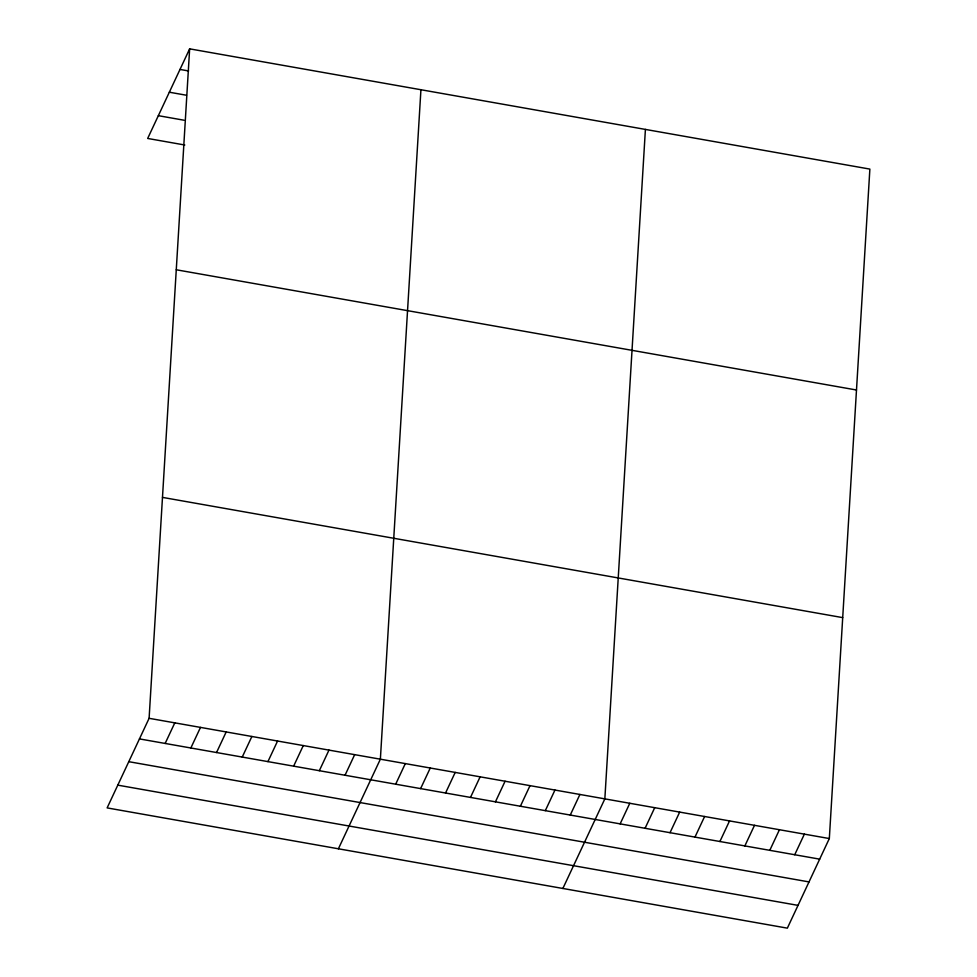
<?xml version="1.0" encoding="UTF-8"?>
<svg xmlns="http://www.w3.org/2000/svg" width="977" height="977" viewBox="0 0 977 977"><rect width="100%" height="100%" fill="white"/><g stroke="black" fill="none" stroke-linecap="round" stroke-linejoin="round"><path stroke-width="1.47" d="M149.102 718.315L189.648 48.85L869.872 169.094L829.326 838.547L787.352 928.15L107.128 807.906L149.102 718.315L829.326 838.547M420.928 89.725L380.371 759.19L338.396 848.793M645.406 129.416L604.848 798.868L562.874 888.472M189.648 48.85L147.674 138.453L184.8 145.011M165.15 743.448L174.798 722.858M190.845 747.991L200.493 727.401M216.54 752.534L226.188 731.932M242.235 757.077L251.883 736.475M267.93 761.62L277.578 741.018M293.637 766.163L303.285 745.561M319.332 770.706L328.98 750.104M345.028 775.249L354.675 754.647M395.673 784.201L405.308 763.599M420.611 788.61L430.259 768.007M445.549 793.019L455.197 772.416M470.487 797.427L480.134 776.825M495.437 801.836L505.085 781.234M520.375 806.245L530.022 785.642M545.313 810.654L554.96 790.051M570.263 815.062L579.911 794.46M620.139 823.88L629.786 803.277M645.076 828.288L654.724 807.686M670.027 832.697L679.674 812.095M694.965 837.106L704.612 816.503M719.902 841.515L729.55 820.912M744.853 845.923L754.5 825.321M769.791 850.332L779.438 829.729M794.728 854.741L804.376 834.138M180 69.44L188.573 70.955M169.339 92.217L186.473 95.245M158.347 115.677L184.042 120.22M176.263 269.774L856.487 390.006M162.475 497.391L842.699 617.623M139.455 738.905L819.679 859.149M128.781 761.681L809.005 881.913M117.79 785.142L798.014 905.374"/></g></svg>
